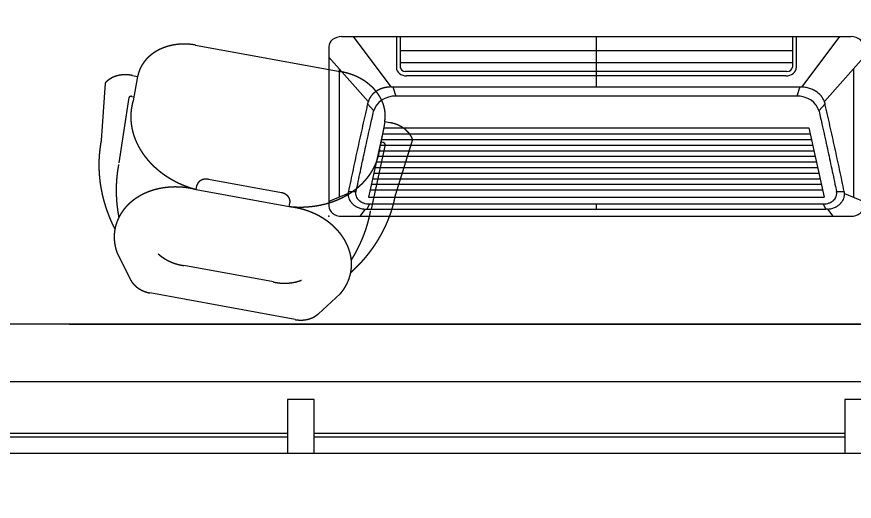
# Model space of a CAD drawing. Extents: x 11551484 to 2613213153046, y -2602833546311 to 14142.
# Drawn here: x 1300925540143 to 1301138342397, y -1301951899631 to -1301828747182 of the extents above; entities that cross this region are included whole.
import ezdxf

# ---------------------------------------------------------------- set-up
doc = ezdxf.new("R2010")
doc.units = 0
doc.header["$LTSCALE"] = 1000
doc.header["$MEASUREMENT"] = 0
doc.header["$PDMODE"] = 35
doc.linetypes.add('DH-HID2', pattern=[1.2000000000000002, 0.8, -0.4])
doc.layers.get('0').update_dxf_attribs({"linetype": 'CONTINUOUS'})
for name, color, linetype in [('C-WIN', 4, 'CONTINUOUS'), ('DVM_INDOOR', 7, 'CONTINUOUS'), ('DVM_ROOM', 2, 'CONTINUOUS'), ('DVM_UNIT_BP', 7, 'CONTINUOUS'), ('DVM_UNIT_DP', 4, 'CONTINUOUS'), ('DVM_UNIT_LP', 3, 'CONTINUOUS'), ('FU-FURM', 251, 'DH-HID2'), ('wall', 3, 'CONTINUOUS')]:
    doc.layers.add(name, color=color, linetype=linetype)

# ---------------------------------------------------------------- blocks, each defined once
blk = doc.blocks.new('flooor')
at = {"layer": 'C-WIN', "ltscale": 30}
for p, q in [((11492056.7974163, -14188296.8045588), (11509215.37606006, -14188296.8045588)), ((11495646.7974163, -14188441.8045588), (11494456.7974163, -14188441.8045588)), ((11496896.7974163, -14188441.8045588), (11495706.7974163, -14188441.8045588)), ((11495646.7974163, -14188451.8045588), (11494456.7974163, -14188451.8045588)), ((11496896.7974163, -14188451.8045588), (11495706.7974163, -14188451.8045588)), ((11492056.7974163, -14188496.8045588), (11509298.21877253, -14188496.8045588))]:
    blk.add_line(p, q, dxfattribs=at)
for points in [[(11495706.79741629, -14188346.80455881), (11495646.79741629, -14188346.80455881), (11495646.7974163, -14188496.80455881), (11495706.7974163, -14188496.80455881)], [(11496956.79741629, -14188346.8045588), (11496896.79741629, -14188346.8045588), (11496896.7974163, -14188496.8045588), (11496956.7974163, -14188496.8045588)]]:
    blk.add_lwpolyline(points, close=True, dxfattribs=at)
blk = doc.blocks.new('F-127')
at = {"layer": 'FU-FURM'}
for p, q in [((-160.7321544173756, 702.6015201604823), (170.2072524317482, 700.3664846457978)), ((-250.445935096519, 609.8917697166908), (-210.0434228023078, 675.3153368344647)), ((258.6606557859777, 606.4534626192544), (219.1454790826392, 672.4167625988921)), ((-98.23143481978332, 610.1773166152489), (106.4638970290252, 608.7948842820042)), ((-103.5473912009038, 396.3083404424615), (-103.6250559387408, 384.8086026981255)), ((-103.5473912009038, 396.3083404424615), (108.8907251631317, 394.873616366327)), ((108.8907251631317, 394.873616366327), (108.8130604252947, 383.373878621991)), ((-291.0811871576734, 178.962837936102), (-285.2292810499639, 363.1482825211642)), ((-80.78090992574289, 361.6537977338667), (85.65825546103588, 360.5297326090367)), ((293.4718152067653, 175.0149952390129), (290.108162560573, 359.2626781090221)), ((-349.7323596099013, 151.8653651796849), (-333.7109271603258, 310.460781892034)), ((351.7516427932569, 147.1278161724622), (337.8737571076053, 305.9251612031803)), ((-285.5007461529894, 174.4320944694919), (-280.5786036683567, 174.3988522413638)), ((-280.9669273574982, 116.9001635198147), (-280.5009389305342, 185.8985899856634)), ((282.5202221139189, 113.0945913664764), (282.9862105408538, 182.0930178323615)), ((287.8306882876786, 170.5600378598901), (282.9085458030022, 170.5932800880255)), ((-292.466665101776, 116.9778282575935), (-280.9669273574982, 116.9001635198147)), ((294.0199598582258, 113.0169266286466), (282.5202221139189, 113.0945913664764)), ((166.7461972925521, -1.126138698433351), (-166.7461972925521, 1.126138698440627))]:
    blk.add_line(p, q, dxfattribs=at)
for centre, radius, start, end in [((-161.120478106488, 645.1028314388968), 57.49999999989085, 89.6130525629817, 148.3024764638691), ((169.8189287426358, 642.8677959242123), 57.49999999989085, 30.92362866266467, 89.6130525629817), ((-116.2779664417758, 544.86119808488), 149.0973475944542, 154.1407541550238, 274.8981249750782), ((-102.9095511062042, 516.0723762219932), 94.22114719322936, 87.15407236006284, 126.9896893789537), ((109.8705485243845, 514.635342524416), 94.22114719322936, 52.23641574803334, 92.07203276655291), ((123.6265836005186, 543.2409764419572), 149.0973475944542, 264.3279801519721, 25.08535097139314), ((113.4151577469747, 309.0599027385106), 447.1282794310072, 147.901822922826, 179.8204886649624), ((-109.2304628272104, 310.5635643118003), 447.1282794310072, 359.4056164626941, 31.32428220430352), ((191.0291597408941, 365.2335220000241), 476.0589131693857, 162.0130095281785, 179.7111775234596), ((-186.0786702331679, 367.7803610147312), 476.0589131693857, 359.5149276016638, 17.21309559939859), ((-84.75237996911164, 200.2328504821926), 196.2726913237246, 95.49644273786069, 184.1881755073056), ((-80.62558045009791, 384.6532732225023), 22.99999999995634, 179.6130525638926, 269.6130525629817), ((85.81358493665175, 383.5292080976506), 22.99999999995634, 269.6130525629817, 359.6130525638926), ((87.44911459881405, 199.0698688363627), 196.2726913237246, 355.0379296188993, 83.72966238887804), ((-285.4619137840782, 180.1819633416599), 5.749999999989085, 177.888951007154, 269.6130525629817), ((287.8695206565753, 176.3099067320582), 5.749999999989085, 269.6130525629817, 1.337154119739256), ((-294.7887751518865, 177.6090146888673), 60.67563731141178, 205.1052965178918, 272.1932955449552), ((297.1607794479787, 173.611218566497), 60.67563731141178, 267.0328095814857, 334.1208086084733), ((-165.9695499143272, 116.1235161415752), 114.9999999997817, 179.6130525638926, 269.6130525629817), ((167.5228446707624, 113.8712387446722), 114.9999999997817, 269.6130525629817, 359.6130525638926)]:
    blk.add_arc(centre, radius, start, end, dxfattribs=at)
blk = doc.blocks.new('DVM_BACKGROUND')
at = {"layer": 'wall', "ltscale": 10}
h = blk.add_hatch(dxfattribs=at)
h.set_pattern_fill('_USER', color=256, scale=50, angle=45, pattern_type=0)
h.set_pattern_definition([(45, (-34694.73136349209, 110.6576521303505), (-35.35533905932738, 35.35533905932738), [])])
h.paths.add_polyline_path([(11488666.33441698, -14256373.45241223), (11488566.33441698, -14256373.45241222), (11488566.33441698, -14258567.45241224), (11488666.33441698, -14258567.45241224)])
h.paths.add_polyline_path([(11482901.33441697, -14255272.95241223), (11482901.33441697, -14257527.45241225), (11483061.33441698, -14257527.45241225), (11483061.33441698, -14258312.45241225), (11482901.33441697, -14258312.45241225), (11482901.33441697, -14258617.45241219), (11483201.30059421, -14258617.45241219), (11483201.23574627, -14255372.95241223), (11485598.08535055, -14255372.95241223), (11485617.34994202, -14255372.95241223), (11485617.34994202, -14255372.95241223), (11485627.34994202, -14255372.95241223), (11485698.08535055, -14255372.95241223), (11488565.83441698, -14255372.95241223), (11488566.33441698, -14255372.95241223), (11488566.33441698, -14255272.95241223), (11485933.83441697, -14255272.95241223), (11485833.83441697, -14255272.95241223), (11483101.33441707, -14255272.95241223)])
h.paths.add_polyline_path([(11481880.90492341, -14254179.65933639), (11481880.90492341, -14253458.56581121), (11482280.00708168, -14253458.56581121), (11482280.00708168, -14254179.65933639)], flags=9)
h.paths.add_polyline_path([(11481880.90492341, -14257334.42111727), (11481880.90492341, -14256605.9837072), (11482280.00708168, -14256605.9837072), (11482280.00708168, -14257334.42111727)], flags=9)
h.paths.add_polyline_path([(11485520.37542417, -14259048.74650818), (11486247.29340978, -14259048.74650818), (11486247.29340978, -14259447.84866645), (11485520.37542417, -14259447.84866645)], flags=9)
h.paths.add_polyline_path([(11485630.37757317, -14255857.97229187), (11485657.15278801, -14255857.97229187), (11485657.15278801, -14255624.34045108), (11485630.37757317, -14255624.34045108)], flags=9)
at = {"ltscale": 10}
for points in [[(11486001.33441697, -14258567.45241225), (11483201.33441697, -14258567.45241225)], [(11486001.33441697, -14258567.45241224), (11487401.33441697, -14258567.45241225)], [(11486001.33441697, -14258567.45241228), (11487401.33441697, -14258567.45241225)], [(11487401.33441697, -14258567.45241225), (11487601.33441697, -14258567.45241225)], [(11487601.33441697, -14258567.45241224), (11488801.33441698, -14258567.45241224)]]:
    blk.add_lwpolyline(points, dxfattribs=at)
blk.add_blockref('flooor', (-9155.462999323383, -70430.64785344526))
at = {"color": 251, "true_color": 0x636466, "rotation": 167.5467662269849}
blk.add_blockref('F-127', (11486449.14273896, -14257828.4000142), dxfattribs=at)
blk = doc.blocks.new('DVM_DP_VEC')
at = {"layer": 'DVM_UNIT_DP', "color": 0}
blk.add_line((0, 0), (100, 0), dxfattribs=at)
blk.add_lwpolyline([(78.78679656440357, 21.21320343559637), (100, 0), (78.78679656440357, -21.21320343559637)], dxfattribs=at)
blk.add_point((0, 0), dxfattribs=at)
blk = doc.blocks.new('DVM_LP_VEC')
at = {"layer": 'DVM_UNIT_LP', "color": 0}
blk.add_line((0, 0), (100, 0), dxfattribs=at)
blk.add_lwpolyline([(78.78679656440357, 21.21320343559637), (100, 0), (78.78679656440357, -21.21320343559637)], dxfattribs=at)
blk.add_point((0, 0), dxfattribs=at)
blk = doc.blocks.new('DVM_ID_CST_WF1W_AP_970X135X410_T_BLO')
at = {"layer": 'DVM_INDOOR'}
h = blk.add_hatch(dxfattribs=at)
h.set_pattern_fill('DOTS', color=0, scale=15)
h.set_pattern_definition([(0, (0.0003496646069152121, -0.09714505920308886), (11.90625, 23.8125), [0, -23.8125])])
h.paths.add_polyline_path([(427.7677599780375, 403.0051856108724, 0.414213562372542), (439.7677599780149, 415.0051856108725), (439.767759978015, 426.8167993794647), (-439.7670373938232, 426.8167993794648), (-439.7670373938232, 415.0051856108725, 0.4142135623736464), (-427.7670373938006, 403.0051856108724)])
h.paths.add_polyline_path([(-439.7670373938232, 461.5746551591514), (-439.7670373938232, 426.8167993794648), (439.7677599780149, 426.8167993794647), (439.7677599780149, 461.5746551591515)])
h.paths.add_polyline_path([(-439.7670373938232, 500.0072533002758), (-439.7670373938232, 461.5746551591514), (439.7677599780149, 461.5746551591515), (439.7677599780149, 499.9927466878061)])
at = {"layer": 'DVM_INDOOR', "color": 0}
for p, q in [((-571.4990598701573, 500.0094260231808), (571.5009401298428, 499.990573945807)), ((-545.4900229083936, 500.0089970429732), (-461.030374221046, 359.8761124277978)), ((-448.4634829360526, 499.9926032529292), (-448.4634829360526, 413.5951200376015)), ((0.0003612920958175891, 499.4283078184637), (0.0003612920958175891, 359.8821821272629)), ((448.4642055202443, 499.9926032529292), (448.4642055202443, 413.5951200376015)), ((545.491903168079, 500.0089970429732), (461.0322544807315, 359.8761124277978)), ((-599.9995299350786, 471.5094260270573), (-599.9995299350786, 28.5094260348105)), ((600.0004700649214, 471.4905739496835), (600.0004700649214, 28.49057395743668)), ((-439.6487621943843, 461.5746551591514), (439.7677599780149, 461.5746551591515)), ((-511.5392769307662, 319.3819922798672), (-599.9995299350786, 442.4832492327834)), ((511.5411571904516, 319.3819922798672), (600.001410194764, 442.4832492327834)), ((439.7677599780149, 426.8167993794647), (-439.7670373938232, 426.8167993794648)), ((-576.7856731563688, 410.0078044116944), (-576.7856731563688, 52.8196653084136)), ((576.7863884121195, 410.0078044250793), (576.7863884121194, 52.85681538480305)), ((425.4642055202442, 390.5951200376015), (-425.6456984023123, 390.5951200376034)), ((-461.030374221046, 359.8761124277978), (460.864802429351, 359.8882496373798)), ((-456.7012947595977, 359.876169422287), (-449.8262625753444, 334.7326790564393)), ((456.7053250291463, 359.8881948757862), (449.8132476263348, 334.7342913305408)), ((448.4619465166802, 334.7329617396376), (-448.4613554322693, 334.7326016648243)), ((-513.0335569589384, 313.227332262455), (-499.2988562865949, 293.7900992585036)), ((513.0342722146892, 313.2273322624525), (499.2995715422561, 293.7900992585048)), ((-476.8691402362415, 245.7597731332264), (-511.1463967359131, 53.39360460217856)), ((-476.8691402362433, 245.7597731332266), (476.869855491873, 245.7597731332266)), ((476.8698554918732, 245.7597731332266), (511.1667994104088, 53.39360460217856)), ((-479.7912322273677, 229.3608049009347), (479.7936258101134, 229.3608049009347)), ((-482.6080843217968, 213.5524497389874), (482.6120957862732, 213.5524497389874)), ((-485.3887959221527, 197.9469173546961), (485.3944045107752, 197.9469173546961)), ((-488.1692921244019, 182.3425937984354), (488.1764977134545, 182.3425937984354)), ((-493.6936343020755, 151.3396301165635), (493.7040128416355, 151.3396301165635)), ((-490.9136592278325, 166.9410290689291), (490.9224410662761, 166.9410290689291)), ((-496.4732692096385, 135.7401402014881), (496.4852442549376, 135.7401402014881)), ((-499.2525220345811, 120.1427945586584), (499.2660933661667, 120.1427945586584)), ((-502.0670361433858, 104.3475603224379), (502.082224013861, 104.3475603224379)), ((-504.8097190014089, 88.95544768650595), (504.8264821539148, 88.95544768650595)), ((-556.6926943567372, 63.38787146065474), (-599.9995299350786, 40.60998617261016)), ((-556.1505670930944, 68.44762483789405), (-538.9118146675594, 68.44762483789405)), ((-507.5875860502828, 73.3658791081211), (507.6059446931439, 73.3658791081211)), ((538.9125299232195, 68.46078648941202), (556.1512823488431, 68.44762483789142)), ((556.6937252461644, 63.38770585423581), (600.0004700649214, 40.6899388878962)), ((-511.1463967359131, 53.39360460217856), (511.1667994104085, 53.39360460217856)), ((-518.588622010773, 19.66940395804837), (-530.8782315779408, 0.008756043305133118)), ((-509.1673464636715, 33.32039268178002), (-514.6005191329434, 19.49134255372971)), ((-514.6004580273811, 19.49149241624435), (514.6012343886863, 19.49134255372709)), ((509.1680617193318, 33.32039268178002), (-509.1673464636715, 33.32039268178002)), ((0.0003576278308027585, 33.32039268178002), (0.0003881806525782849, 19.49141748498572)), ((509.1680617193318, 33.32039268178002), (514.6012343886863, 19.49134255372709)), ((518.5893372665213, 19.66940395804587), (530.8807938719937, -0.008756085566345509)), ((-571.5, 0), (571.5, 0))]:
    blk.add_line(p, q, dxfattribs=at)
for points in [[(-439.7670373938232, 499.9927466878061), (-439.7670373938232, 415.0051856108724, 0.414213562372544), (-427.7670373938458, 403.0051856108724)], [(439.7677599780149, 499.9927466878061), (439.7677599780149, 415.0051856108724, -0.414213562372544), (427.7677599780374, 403.0051856108724), (-427.8324047024502, 403.0051856092625)]]:
    blk.add_lwpolyline(points, format="xyb", dxfattribs=at)
for centre, radius, start, end in [((-571.4995299350786, 471.5094260270573), 28.5, 89.99905499171612, 180), ((571.5004700649215, 471.4905739496835), 28.5, 0, 89.99905499171611), ((-425.4634829360526, 413.5951200376015), 23, 180, 270.0000000000001), ((425.4642055202443, 413.5951200376015), 23, 269.9999999999999, 0), ((-448.4613345565796, 282.7326016648281), 52, 90.00002300171, 169.5496180705391), ((448.4619673923672, 282.7329617396417), 52, 10.44983575181685, 90.0000230017069), ((-571.4914828504978, 28.50804584568638), 28.50804711799102, 179.9972260810626, 269.9828821411303), ((571.5085142349991, 28.49195459122097), 28.491955863373, 269.9828783344734, 359.997223620263)]:
    blk.add_arc(centre, radius, start, end, dxfattribs=at)
for points, knots in [([(-461.0303742826957, 359.8761123591447), (-461.0713464346616, 359.8750692814621), (-461.1532895920034, 359.8729831552875), (-461.2761936597879, 359.8695168083795), (-461.3990870283174, 359.8658036399003), (-461.5219685477475, 359.8618194032831), (-461.6448378302766, 359.8575705301053), (-461.7676942754322, 359.853055274809), (-461.8905373081193, 359.8482738952109), (-462.0133663042764, 359.8432257864219), (-462.1361806331149, 359.8379105547832), (-462.2589796612872, 359.8323277492408), (-462.3817627556425, 359.8264769331826), (-462.5045292826762, 359.8203576651851), (-462.6272786086784, 359.8139695041755), (-462.7500100996931, 359.8073120080516), (-462.872723121531, 359.8003847340538), (-462.9954170397657, 359.7931872386685), (-463.1180912197365, 359.785719077657), (-463.2407450265466, 359.7779798060507), (-463.3633778250651, 359.7699689781551), (-463.485988979927, 359.7616861475508), (-463.6085778555334, 359.7531308670995), (-463.7311438160527, 359.7443026889349), (-463.8536862254184, 359.735201164504), (-463.9762044473368, 359.725825844426), (-464.0986978452652, 359.7161762790302), (-464.2211657873941, 359.7062520159616), (-464.3436076645592, 359.6960526060674), (-464.466022991151, 359.6855787508627), (-464.5884113074208, 359.6748311450542), (-464.7107721583591, 359.6638104854534), (-464.8331050889187, 359.6525174694346), (-464.9554096439788, 359.6409527954197), (-465.0776853684074, 359.6291171628666), (-465.1999318068431, 359.6170112718142), (-465.322148504508, 359.6046358246982), (-465.4443350041713, 359.591991519524), (-465.566490857479, 359.5790790753416), (-465.6886155826749, 359.5658991371608), (-465.810708822378, 359.5524526307844), (-466.2961797340772, 359.4979113800378), (-467.0829308002071, 359.4001230329179), (-468.1078434240903, 359.2518765203109), (-468.948107831071, 359.1152589949633), (-469.4795561141054, 359.0203874047833), (-469.757763830245, 358.96814065136), (-469.8396561624802, 358.9526421014348), (-469.9144083598774, 358.9383934583842), (-470.0036569248791, 358.9215354209061), (-470.1265483415398, 358.898084404137), (-470.2942496731052, 358.8657000275525), (-470.7447386649073, 358.7771977634714), (-471.420632381702, 358.63686080852), (-472.2842237151613, 358.4419993154387), (-473.0835486450144, 358.248291742498), (-473.7172857876312, 358.0845318171427), (-474.214906001604, 357.9499895251687), (-474.5851992127812, 357.8469521069631), (-474.9775503908543, 357.734565165359), (-475.3868311734689, 357.6138212067856), (-475.7627834398857, 357.4995286986646), (-476.044915385168, 357.411820157955), (-476.2210385665746, 357.3563328423353), (-476.3158459037693, 357.3265364702408), (-476.3871019437543, 357.3039704138394), (-476.4698564159573, 357.2777478121517), (-476.6240541531895, 357.2277952400953), (-476.8869778133037, 357.1413141223099), (-477.2379323819721, 357.0233284588327), (-477.5915997349873, 356.901488044038), (-477.8634829967755, 356.8057915184335), (-478.04411048101, 356.7412283473702), (-478.1635102402511, 356.6975736385251), (-478.2843023395433, 356.65358412777), (-478.4311243780057, 356.599748699213), (-478.6361386089893, 356.5238821288729), (-479.0057709585676, 356.385330390863), (-479.5163830570007, 356.1888139516696), (-480.1438537238153, 355.9380841488175), (-480.7578777157491, 355.6837925004508), (-481.319616060716, 355.4429168367611), (-481.776812531745, 355.2411492988574), (-482.0982082472904, 355.0961255527544), (-482.367375462675, 354.9726694848951), (-482.586565704346, 354.8709701069396), (-482.7986856454982, 354.7712708946158), (-482.9688148044984, 354.6905224988707), (-483.1563078980475, 354.6006432040908), (-483.3610652749537, 354.5014371676459), (-483.5829787346079, 354.3926959943872), (-483.8219390757313, 354.2742130475985), (-484.0777796983771, 354.1456751578823), (-484.2857610132705, 354.0400221723064), (-484.5034651316319, 353.9277827036945), (-484.7616044446054, 353.7935847174594), (-485.0781018663868, 353.626312733643), (-485.3455089374609, 353.4827433015532), (-485.6556468746339, 353.3146358078919), (-486.0318579974933, 353.1071782588052), (-486.389713230983, 352.9039790274807), (-486.6644523598031, 352.7456936920123), (-487.0049232365975, 352.5479460620298), (-487.50499479632, 352.2510198761146), (-488.0827684004475, 351.8976219102701), (-488.5878569598431, 351.5803847404074), (-489.0359274949788, 351.2916015595021), (-489.4862069984638, 350.9955084603778), (-489.8949910842675, 350.7207921401109), (-490.2566692606083, 350.4726871517047), (-490.5154444893851, 350.2926801723666), (-490.7290939453453, 350.14213290247), (-490.9710650211341, 349.9700844600443), (-491.2452826320132, 349.7726977890177), (-491.6134580776536, 349.5034155614705), (-491.9797672686591, 349.2304865714531), (-492.2942379724946, 348.9913756187578), (-492.5151186913595, 348.8212142618406), (-492.6871045786982, 348.6877670309502), (-492.8382169534605, 348.5694512154574), (-492.9325145094206, 348.4952061210625), (-492.9765505125122, 348.4603752504585), (-493.0100074576278, 348.4338854189892), (-493.0545197365923, 348.39857251684), (-493.1005602406999, 348.3619666597278), (-493.1434181496165, 348.3278451220529), (-493.1720779638731, 348.3049406364512), (-493.1900333940041, 348.290637734463), (-493.1982896020775, 348.2840720380464), (-493.206545853528, 348.2774463073363), (-493.2113630460044, 348.2736593509891), (-493.212703040494, 348.2725614354194), (-493.2128593037244, 348.2723263976803), (-493.2130431638393, 348.2721286997096), (-493.213231095247, 348.2719586536656), (-493.2133937287911, 348.2717845625245), (-493.2135876217787, 348.2717094585419), (-493.2137173005904, 348.2715508008743), (-493.213840825061, 348.2713908896648), (-493.2140195384602, 348.2712936119462), (-493.2141665111958, 348.2711569163496), (-493.214325382892, 348.271027190025), (-493.2145291946103, 348.2709716434575), (-493.2146602122896, 348.2708083031268), (-493.2147730830411, 348.2706415500315), (-493.214947105794, 348.2705346061769), (-493.2150858858383, 348.2703904097029), (-493.215237465959, 348.2702528218735), (-493.2154343123887, 348.2701867911633), (-493.2155726527149, 348.2700357718368), (-493.2157042304216, 348.2698828262788), (-493.215887723627, 348.2697956004833), (-493.216042475635, 348.2696666307442), (-493.216208728526, 348.2695450612396), (-493.2164177863267, 348.2694997228919), (-493.2165497028143, 348.269333575549), (-493.2166573063164, 348.2691635983063), (-493.2168288768526, 348.2690517558729), (-493.2169638343717, 348.2689037053293), (-493.2171115654148, 348.2687620554086), (-493.2173063924531, 348.2686909863878), (-493.2174405289159, 348.2685362574813), (-493.2175680076507, 348.2683797660395), (-493.2177491481359, 348.2682875407698), (-493.2178998358904, 348.2681547695049), (-493.2180625032929, 348.2680291626284), (-493.2182681167451, 348.267978653659), (-493.218403556089, 348.2678190107512), (-493.2185204527279, 348.2676554848833), (-493.2186969347265, 348.2675537230481), (-493.2188394122818, 348.2674133578194), (-493.2189948481148, 348.2672798484408), (-493.2191936783245, 348.2672187730814), (-493.21933618095, 348.2670714396687), (-493.2194721030637, 348.2669221524105), (-493.219658298161, 348.2668388081678), (-493.2204006690727, 348.2662687971999), (-493.2227923919588, 348.2643032180353), (-493.228077013481, 348.2601182474047), (-493.2367489501414, 348.2531475758321), (-493.2489018339609, 348.2434225021821), (-493.2645058486028, 348.2309088944672), (-493.3025320760075, 348.2004040281228), (-493.3594742974965, 348.1546116057569), (-493.4318162918421, 348.0962222550008), (-493.498334925865, 348.0423495761416), (-493.5613352071944, 347.9911572347565), (-493.6231112663663, 347.9407955304175), (-493.7053647152738, 347.8735147922632), (-493.8079967233434, 347.7891947622), (-493.930898828504, 347.6877048498334), (-494.0534237045638, 347.5857684054845), (-494.1756318323303, 347.4834615008438), (-494.2975810694425, 347.3808548753549), (-494.4191823527096, 347.2778448476733), (-494.5404759607302, 347.1744818845173), (-494.6615099973865, 347.0708239388119), (-494.7821409464248, 346.9667058571824), (-494.9024419499722, 346.8622159697304), (-495.0224807609379, 346.7574338754337), (-495.1421638058421, 346.6522545060377), (-495.2615335504761, 346.546729033136), (-495.3806366429199, 346.4409117180537), (-495.4993461948761, 346.3346620525342), (-495.6177261017847, 346.2280546711045), (-495.7358366035605, 346.1211580451817), (-495.853584955046, 346.0138718391924), (-495.9710128232798, 345.9062446082762), (-496.0881714041327, 345.7983335936158), (-496.2049019149595, 345.6899686762502), (-496.3212857308395, 345.5812411101223), (-496.4373974295831, 345.4722322989861), (-496.5531390850422, 345.3628400876493), (-496.6685548673865, 345.2531139545576), (-496.7836926904247, 345.1431056985694), (-496.8984223082757, 345.0326811469013), (-497.0128092928041, 344.9219115572997), (-497.1269153214189, 344.8108621839809), (-497.2406455084549, 344.6994376640206), (-497.3540426979353, 344.5876844439202), (-497.4671577174172, 344.4756553968164), (-497.5798397029312, 344.3632001986323), (-497.692165554686, 344.2503992346885), (-497.8042061648232, 344.137324702856), (-497.915863943055, 344.0238821527326), (-498.0271830752677, 343.9101176935332), (-498.1382117116275, 343.796079769482), (-498.2488196505828, 343.6816435643826), (-498.3590724408841, 343.5668754317493), (-498.4690314755767, 343.4518359409664), (-498.5786025274797, 343.3364372576514), (-498.687827644269, 343.2207218740983), (-498.7967588703746, 343.1047402414166), (-498.9052318165004, 342.9883400451631), (-499.0133308817615, 342.871603269467), (-499.1211326734335, 342.7546023906033), (-499.2285397299597, 342.6372495775879), (-499.3355957278366, 342.5195873491357), (-499.442347402877, 342.4016595388419), (-499.5486681017539, 342.2833533082814), (-499.6546214763871, 342.1647287068038), (-499.760267014206, 342.0458404818264), (-499.8655133442455, 341.926609609723), (-499.9704015605794, 341.8070748342184), (-500.0749799929599, 341.6872797941025), (-500.1791058009919, 341.5671014589828), (-500.2828517658957, 341.4466058761089), (-500.3862844748912, 341.3258520580688), (-500.489312403259, 341.2047639452811), (-500.5919763494271, 341.0833786154001), (-500.694322724371, 340.9617365943022), (-500.8132060635503, 340.8194009647702), (-500.9484760367548, 340.6562491828408), (-501.0830180263604, 340.4925192248446), (-501.2001773887373, 340.3488072066738), (-501.3002791118934, 340.2253795327308), (-501.3999120000442, 340.1015841179067), (-501.499150713006, 339.9774840006762), (-501.5980636885608, 339.8531355401032), (-501.712968963893, 339.7076895666971), (-501.8437053959015, 339.5410210517448), (-501.9898871153766, 339.3528502634768), (-502.1351892907198, 339.1640177318563), (-502.2796392724172, 338.9745691303805), (-502.4232469116089, 338.7845001112448), (-502.5659381399703, 338.5937787449313), (-502.7077167299542, 338.4023965982366), (-502.848633688161, 338.2104192150742), (-502.9886897761012, 338.0178388785601), (-503.1278132220343, 337.8246318198407), (-503.265999425121, 337.6307767176784), (-503.36546946559, 337.4900857100947), (-503.4271953648988, 337.4023275905383), (-503.4519155655898, 337.3671285421976), (-503.477872679036, 337.3301091493042), (-503.5050617897227, 337.2912659653039), (-503.5334816083894, 337.2505981599562), (-503.561220689159, 337.2108108334191), (-503.5845746187058, 337.1773135325931), (-503.5997253941282, 337.1554374565924), (-503.6067441515117, 337.1454259185917), (-503.6088658722015, 337.1423133152038), (-503.6095030185195, 337.1413798780118), (-503.6101972162969, 337.1403623786812), (-503.610891446968, 337.139344901925), (-503.6115856420474, 337.1383274004576), (-503.6122798198853, 337.1373098869497), (-503.6129739755647, 337.136292358007), (-503.6136681104022, 337.1352748145392), (-503.6143622240447, 337.1342572563033), (-503.6150563165868, 337.1332396833649), (-503.6157503880024, 337.1322220957072), (-503.616444438298, 337.1312044933349), (-503.6171384674717, 337.1301868762475), (-503.6178324755233, 337.1291692444457), (-503.6185264624526, 337.12815159793), (-503.6192204282593, 337.1271339367003), (-503.619914372943, 337.1261162607578), (-503.6206082965032, 337.1250985701025), (-503.6213021989399, 337.1240808647348), (-503.6219960802525, 337.1230631446553), (-503.622689940441, 337.1220454098645), (-503.6233837795046, 337.1210276603627), (-503.6240775974425, 337.12000989615), (-503.6247713942585, 337.1189921172293), (-503.6254651699364, 337.1179743235905), (-503.6261589245346, 337.1169565152742), (-503.626852657834, 337.1159386921307), (-503.6275463706502, 337.1149208547211), (-503.6282400599378, 337.1139030009529), (-503.6289221757722, 337.1129021030162), (-503.6295579976761, 337.1119690288821), (-503.6305078350445, 337.1105754097663), (-503.6338195109672, 337.1057076602721), (-503.6447124991719, 337.0899972861662), (-503.6677433835041, 337.0564707105405), (-503.7060438348576, 337.0007948691265), (-503.7594439775366, 336.9228522541148), (-503.827882046997, 336.8225997465619), (-503.9083919846973, 336.7040734823759), (-503.9951873529826, 336.5755441646997), (-504.0825588902508, 336.4453361134484), (-504.1676868261432, 336.3176843933307), (-504.2505911609214, 336.1926040507088), (-504.3312931914079, 336.0701107445795), (-504.4098133785681, 335.950219405157), (-504.4861718882985, 335.8329446092123), (-504.5603884262578, 335.7183004796478), (-504.6324823450082, 335.6063007567447), (-504.7024723596119, 335.4969586499624), (-504.7703775182338, 335.3902873742739), (-504.9445588661374, 335.1151656775381), (-505.2221979818632, 334.6684789888491), (-505.6076232728651, 334.0286459825086), (-506.0130509815142, 333.3322649441981), (-506.3515225242049, 332.7284885645792), (-506.5816130521216, 332.3067205741442), (-506.6788967618197, 332.1264649621922), (-506.7246247390226, 332.0414529254124), (-506.7506307714716, 331.9929330071943), (-506.7779658424708, 331.9419183902988), (-506.8226964787627, 331.857296594362), (-506.9041290066236, 331.7023247461454), (-507.024008952988, 331.4717864580061), (-507.1690555673129, 331.189275937793), (-507.3248121772847, 330.8809544814796), (-507.4797965002081, 330.5691349912524), (-507.632732404136, 330.2563344465333), (-507.7836180546599, 329.9425671628422), (-507.9324603399327, 329.6278513415197), (-508.064459220536, 329.3439411071775), (-508.1728824101015, 329.1075177133043), (-508.2511368582354, 328.9353148159215), (-508.3067964023539, 328.8120334387046), (-508.3509168606115, 328.7138392629881), (-508.4246939947104, 328.5501832427967), (-508.5483699780098, 328.2705524982528), (-508.7305659133942, 327.8480578120112), (-508.9507440578063, 327.322982442669), (-509.1702991746652, 326.7822372529799), (-509.3649409616385, 326.2881847943656), (-509.5126130605643, 325.904040930434), (-509.6158236009885, 325.6292888448856), (-509.6899206952539, 325.4290928538886), (-509.7491498851241, 325.2681755252354), (-509.8157569182231, 325.0856715441661), (-509.8895625320449, 324.8815147801091), (-509.9703202285264, 324.655615895255), (-510.0408892876646, 324.4558468904551), (-510.0993722509818, 324.2883940930029), (-510.1439511688623, 324.1594696130498), (-510.1892636259333, 324.0271742861601), (-510.2352807732955, 323.8914989285664), (-510.2819820570803, 323.7524374278891), (-510.3293439035103, 323.6099827397294), (-510.3773428603583, 323.4641280083636), (-510.425954721924, 323.3148662639622), (-510.4751547683118, 323.1621905150653), (-510.5249176982843, 323.0060937311806), (-510.5752176386331, 322.8465688508863), (-510.6260282470264, 322.683608802522), (-510.6773226300731, 322.5172064985912), (-510.7290733288912, 322.347354845302), (-510.7812523201151, 322.174046751997), (-510.8338310133065, 321.9972751387729), (-510.886780249403, 321.8170329444027), (-510.9400702990531, 321.6333131344075), (-510.9936708602395, 321.446108709082), (-511.0475510588506, 321.2554127124403), (-511.1016794378227, 321.0612182383141), (-511.1560239900116, 320.8635184480531), (-511.2105520235991, 320.6623065444844), (-511.2652306688501, 320.4575759116969), (-511.320024943843, 320.2493196128819), (-511.3749065917925, 320.0375324853647), (-511.4298216361424, 319.8222032934124), (-511.4848115540269, 319.6033444841502), (-511.5210304807722, 319.456147498619), (-511.5392769307662, 319.3819922798672)], [0, 0, 0, 0, 0.001764710001625698, 0.003529370618493375, 0.005293982243509146, 0.007058545272110827, 0.008823060102966844, 0.01058752712587394, 0.01235194632070891, 0.01411631719642513, 0.01588063927323871, 0.01764491211280482, 0.01940913531855802, 0.02117330853604676, 0.02293743145327849, 0.02470150380105694, 0.02646552535332564, 0.02822949592750999, 0.02999341538486676, 0.03175728363082379, 0.03352110061533865, 0.03528486633323553, 0.03704858082456396, 0.03881224417495116, 0.04057585651595121, 0.04233941802540298, 0.04410292892778397, 0.04586638949457542, 0.04762980025639782, 0.04939316257834039, 0.05115647797052509, 0.05291974787828473, 0.05468297368228422, 0.05644615669863947, 0.05820929817903501, 0.05997239931085269, 0.06173546121728642, 0.06349848495747668, 0.06526147152663847, 0.06702442185618518, 0.06878733681386696, 0.07055021720389902, 0.08805884916942278, 0.1029200028584525, 0.1151366593153826, 0.1247115438933827, 0.1261633876673543, 0.1273248485420242, 0.1283001718163082, 0.1294399409221027, 0.1312355757192111, 0.1336869859118814, 0.1367940478467172, 0.1510030519011308, 0.1634077871428679, 0.1749109716686401, 0.1864145215153534, 0.1915897700965117, 0.1971062505603841, 0.2029638713787736, 0.2091625329225806, 0.2154794019636507, 0.2198826496397384, 0.2218837759489633, 0.2234302270142916, 0.2241616539959857, 0.2251020469743693, 0.2271680143195501, 0.2311406289153521, 0.2370194507864979, 0.2431100872850334, 0.2472467602760261, 0.2494299521600685, 0.2513692703648902, 0.2527206143940439, 0.2549650959541241, 0.2581026073636057, 0.2621329983166878, 0.2719618008867897, 0.2816596220298475, 0.2912266597462142, 0.3005769879825395, 0.3079759853009561, 0.3127439249897269, 0.3157590194684893, 0.3207265943402765, 0.3231480828074483, 0.3258509574659587, 0.3288351935122513, 0.3321007633934455, 0.3356476368649932, 0.3394757810292164, 0.3435851603656398, 0.3479757367606942, 0.3495201787653867, 0.3541315100381924, 0.3605028824282681, 0.3649339661795291, 0.3672000295171146, 0.375692425250424, 0.3834320745857189, 0.3849189889479382, 0.3893450529036144, 0.4003853925743308, 0.4099599751796675, 0.4185070933178612, 0.4260670473263357, 0.4329127293045568, 0.4417115042249566, 0.4472736708826443, 0.451798012872408, 0.4552846395986914, 0.458527599556747, 0.4645822379462354, 0.4698328208841077, 0.4781684939605688, 0.484251469831021, 0.4868431802776811, 0.4901744217302551, 0.4936248331720654, 0.4951071149903015, 0.4953423103364495, 0.4960424314079109, 0.4969446295618702, 0.4977888711471911, 0.4985751565110938, 0.4993034859811544, 0.499368676475171, 0.4995635671754833, 0.4997579563889286, 0.4998236532468631, 0.4998284731465666, 0.499832000381889, 0.4998357284529899, 0.4998400596469758, 0.4998429542100113, 0.4998458543888518, 0.499848739591738, 0.49985161406692, 0.499854481955754, 0.4998573443785027, 0.4998602638927418, 0.4998632189729317, 0.4998661060482749, 0.4998689877733165, 0.4998718474195404, 0.4998747272216385, 0.4998776199965069, 0.4998805484375178, 0.4998834230099971, 0.499886279132751, 0.4998891612685812, 0.4998920148212644, 0.4998949574750482, 0.4998979485403494, 0.4999008394853338, 0.4999037265763551, 0.4999065850908783, 0.4999094767431124, 0.49991236939755, 0.4999152827028483, 0.4999181615608596, 0.4999210258025664, 0.4999238997641895, 0.499926756682461, 0.499929680576573, 0.4999326559324266, 0.4999355402635638, 0.4999384058761218, 0.4999412671667903, 0.4999441372189255, 0.4999470321404173, 0.4999499776985603, 0.4999528500496291, 0.4999557001747068, 0.4999585973048469, 0.4999614890834969, 0.4999959497843635, 0.5000919673554582, 0.5002516763576188, 0.5004750767056564, 0.500762168279883, 0.5011129509259417, 0.5025742049348769, 0.5039085556071908, 0.5051160046086094, 0.5062599934892414, 0.5074039816714822, 0.50854796958163, 0.5108357144109285, 0.5131234592287736, 0.5154112016302771, 0.517698707352656, 0.5199862136671888, 0.5222737187145166, 0.5245609808952734, 0.5268482425051121, 0.5291355020434666, 0.5314225154283142, 0.5337095289347809, 0.5359965417357986, 0.5382833015214131, 0.5405700602632397, 0.5428568181640053, 0.54514331785438, 0.5474298167796084, 0.5497163155977289, 0.5520025477791795, 0.5542887775786127, 0.5565750077097084, 0.5588609703695915, 0.56114693109741, 0.5634328927054968, 0.5657185762406656, 0.5680042566042458, 0.5702899390610963, 0.5725753399277115, 0.5748607374941217, 0.5771461370479384, 0.5794312441055286, 0.5817163459603263, 0.5840014526120688, 0.5862862691293661, 0.588571080195875, 0.5908558945693627, 0.5931404029707276, 0.5954249051255726, 0.5977094133955783, 0.5999936153627987, 0.6022778107570652, 0.6045620104864954, 0.6068458875048196, 0.6091297575356218, 0.611413632627993, 0.6136971842033276, 0.6159807293207723, 0.6182642797378909, 0.6205474969527581, 0.6228307059624489, 0.6251139234596103, 0.6273968093034324, 0.6296796867810989, 0.6319625697643656, 0.6342451046592303, 0.6365276301152791, 0.6388101660466293, 0.641092361422112, 0.6433745472522713, 0.6456567386574922, 0.6479385662225519, 0.6502203851069703, 0.6525022130559578, 0.6559244058773428, 0.6593465946561873, 0.6616276763550041, 0.6639087485864302, 0.6661898312630905, 0.6684705397900168, 0.6707512389957458, 0.6730319434885157, 0.6764523956736416, 0.6798728471605695, 0.6832926988239183, 0.6867125465786433, 0.6901317642053528, 0.6935509817336186, 0.6969695774726518, 0.7003881684570402, 0.7038060168941803, 0.7072237233067329, 0.7106406413340184, 0.7140576938593932, 0.714643515852078, 0.715260925122124, 0.71590992217088, 0.7165905075238375, 0.7173026817304227, 0.7180464415480201, 0.7186791609871033, 0.7190611354825672, 0.7191923625714025, 0.7192056684926941, 0.7192233492083836, 0.7192410299279587, 0.7192587106514186, 0.7192763913787638, 0.7192940721099925, 0.7193117528451056, 0.7193294335841034, 0.7193471143269841, 0.7193647950737495, 0.719382475824398, 0.7194001565789304, 0.7194178373373458, 0.719435518099644, 0.7194531988658264, 0.7194708796358904, 0.7194885604098383, 0.7195062411876685, 0.7195239219693799, 0.7195416027549747, 0.7195592835444521, 0.7195769643378103, 0.7195946451350502, 0.7196123259361715, 0.7196300067411757, 0.7196476875500609, 0.7196653683628264, 0.7196830491794738, 0.7197007300000017, 0.7197184108244105, 0.7197352076111632, 0.7197493522767051, 0.7197910365772616, 0.7199887347155274, 0.7205725908083411, 0.721542611476304, 0.7228988076819125, 0.7246411946793622, 0.7267697919458559, 0.7290690259236752, 0.7313198612185468, 0.7335222924593354, 0.7356763177865987, 0.7377819354155077, 0.7398391436339652, 0.7418479408009075, 0.7438083253448118, 0.74572029576243, 0.7475838506177588, 0.7493989885412833, 0.7511657082295036, 0.7616063603315187, 0.7720470046974925, 0.7833313812471521, 0.7963062087846088, 0.8018536577400155, 0.8040216320747051, 0.8051272826017293, 0.8060107360154659, 0.806392361125821, 0.8076197420369419, 0.8101327313880262, 0.81393147963446, 0.8188098717155567, 0.8238088290266139, 0.8288074147987453, 0.8338056473967558, 0.838803544565445, 0.8438011234525764, 0.8487984006316956, 0.8522872140568146, 0.8550025698244773, 0.8569443677965103, 0.8581125372112549, 0.8596387168802611, 0.8646755910196481, 0.871280372113749, 0.879453658486091, 0.8891961383977598, 0.8964145145570741, 0.9023227452885447, 0.9069205037791308, 0.9090547506350124, 0.9115163908087646, 0.914305458458456, 0.9174219914602847, 0.9208660312143789, 0.9246376224041607, 0.926546843473037, 0.9285052449465975, 0.9305128343248559, 0.9325696191026621, 0.9346756067723379, 0.9368308048254654, 0.9390352207539551, 0.9412888620505019, 0.943591736208548, 0.9459438507218233, 0.9483452131192599, 0.9507958311223428, 0.9532957125272844, 0.955844865141686, 0.9584432967809474, 0.9610910152643934, 0.9637880284111096, 0.9665343440355324, 0.9693299699428223, 0.9721749139240621, 0.9750691837513074, 0.9780127871725278, 0.9810057319064801, 0.9840480256382723, 0.9871396761109801, 0.9902806911671322, 0.9934710785133576, 0.9967108456786109, 1, 1, 1, 1]), ([(511.5404104709472, 319.3821118932584), (511.4336502342702, 319.7360927399697), (511.0769739508645, 320.878715260181), (509.5995853681956, 325.1366726828558), (506.3999062258457, 331.8917883886741), (501.5931709133728, 338.6660547955946), (497.0906985902401, 343.5279750988557), (493.410579995821, 346.8683578946759), (489.455687062114, 349.8786430206657), (483.851311064166, 353.4155066249588), (477.8205351944169, 356.2073370675695), (471.4957316135891, 358.1871665434965), (467.4493494513453, 359.0719056709842), (464.1762957368586, 359.5732296130726), (462.2506170903315, 359.781003699922), (461.1452468963597, 359.8681862399528), (460.864802429351, 359.8882496373797)], [0, 0, 0, 0, 0.01608518895956973, 0.05207365526348239, 0.196027520479133, 0.3399813856947836, 0.411958318302609, 0.4839352509104343, 0.5559121835182596, 0.6278891161260849, 0.7718429813417356, 0.8438199139495608, 0.9157968465573861, 0.9517853128612987, 0.9877737791652115, 1, 1, 1, 1]), ([(-513.033556958939, 313.227332262455), (-513.5056690191689, 310.6810291991712), (-514.4488033873345, 305.5884722323659), (-516.3289123715592, 295.4021363733843), (-519.6039738477882, 277.5736728821813), (-524.2389403865789, 252.0973490672152), (-529.7312774617153, 221.5148550020121), (-535.1541114705324, 190.9217437106297), (-540.5076787276296, 160.3183386316482), (-545.7926271904823, 129.7048731826622), (-551.0111374215787, 99.08192600714321), (-554.4425125822725, 78.65959459191626), (-556.1505670930944, 68.44762483789302)], [0, 0, 0, 0, 0.03125, 0.0625, 0.125, 0.25, 0.375, 0.5, 0.625, 0.75, 0.875, 1, 1, 1, 1]), ([(-511.5396951799869, 319.3821120100046), (-511.6717967554794, 318.9441078556351), (-512.2574878080429, 316.9148345598764), (-512.7317575754748, 314.8545452275291), (-513.0335569589383, 313.2273322624549)], [0, 0, 0, 0, 0.2166220423305636, 1, 1, 1, 1]), ([(513.0342722146883, 313.2273322624537), (512.7324728312245, 314.8545452275278), (512.2582030729208, 316.9148345202231), (511.6725120337736, 318.9441077775231), (511.5404104709468, 319.3821118932588)], [0, 0, 0, 0, 0.7833779727462047, 1, 1, 1, 1]), ([(540.575709729644, 159.8634561924709), (540.5494614987869, 160.014525130137), (538.7502941428642, 170.3684302817053), (535.1548267262823, 190.9217437106271), (529.7319927174652, 221.5148550020097), (524.2396556423295, 252.0973490672125), (519.6046891035384, 277.5736728821789), (516.3296276273098, 295.4021363733819), (514.4495186430848, 305.588472232364), (513.506384274919, 310.6810291991692), (513.0342722146892, 313.2273322624531)], [0, 0, 0, 0, 0.002952561866221171, 0.202362049492977, 0.4017715371197327, 0.6011810247464885, 0.8005905123732442, 0.9002952561866221, 0.9501476280933111, 1, 1, 1, 1]), ([(-538.9118146675598, 68.46078648941202), (-537.33758254134, 77.86023257107908), (-534.1824985435615, 96.6587586773471), (-529.3776394502383, 124.8464243088031), (-524.510169638809, 153.0252861755008), (-519.5861356615158, 181.1961438563826), (-514.609386443484, 209.3594337641442), (-510.3249462037013, 233.3117994246823), (-507.6930242129861, 247.8752629031555), (-506.7534158805374, 253.0561061938955)], [0, 0, 0, 0, 0.1526191009087555, 0.3052382018175109, 0.4578573027262663, 0.6104764036350218, 0.7630955045437772, 0.9157146054525326, 1, 1, 1, 1]), ([(506.7541311361978, 253.0561061938955), (507.6937394686464, 247.8752629031555), (510.3256614593614, 233.3117994246822), (514.6101016991437, 209.3594337641441), (519.5868509171759, 181.1961438563823), (524.5108848944695, 153.0252861755007), (529.3783547058987, 124.8464243088031), (534.1832137992222, 96.6587586773471), (537.3382977970008, 77.86023257107897), (538.9125299232204, 68.46078648941202)], [0, 0, 0, 0, 0.08428539454746853, 0.2369044954562237, 0.389523596364979, 0.5421426972737342, 0.6947617981824895, 0.8473808990912448, 1, 1, 1, 1]), ([(556.1512823488437, 68.44762483789086), (554.4432278380212, 78.65959459191387), (551.0118526773289, 99.08192600714105), (545.8191025958862, 129.5537090252304), (542.3222172604823, 149.8116150965857), (540.5757224062166, 159.8633832337913)], [0, 0, 0, 0, 0.3349869304479672, 0.6699738608959345, 1, 1, 1, 1]), ([(-556.6930030231761, 63.38785151250565), (-556.7211747485728, 62.79890994778631), (-556.7576535981655, 61.44704829694942), (-556.6953957805381, 58.56978760713147), (-556.3072071896624, 54.77183496186873), (-555.1613619002455, 49.46849781578109), (-553.8156257253136, 45.80159121875474), (-552.8161677044068, 43.65527452443754)], [0, 0, 0, 0, 0.08709395474588129, 0.1997092628094373, 0.4249398789365493, 0.6501704950636612, 1, 1, 1, 1]), ([(-556.1505670930944, 68.44762483789404), (-556.4007669809894, 66.944268199687), (-556.5932926066571, 65.25553562677598), (-556.6847477939868, 63.56043049115621), (-556.6930030231761, 63.38785151250565)], [0, 0, 0, 0, 0.8982207263448964, 1, 1, 1, 1]), ([(-535.5648660299289, 48.89679283793177), (-535.6598566943749, 49.06868876046175), (-536.7898322240203, 51.16161269518759), (-538.0737342138314, 54.4064977163799), (-539.0008202684926, 58.67694793388861), (-539.288542363887, 61.39291102761044), (-539.3406412674728, 63.57478604604475), (-539.274399374606, 65.75631942381173), (-539.0920102424839, 67.38487235804573), (-538.9118146675594, 68.4607864894119)], [0, 0, 0, 0, 0.02912868415534109, 0.3527524561035607, 0.5145643420776705, 0.6763762280517803, 0.7572821710388353, 0.8381881140258902, 1, 1, 1, 1]), ([(535.5655812855892, 48.89679283793177), (535.6605719500352, 49.06868876046175), (536.7905474796806, 51.16161269518736), (538.0744494694922, 54.4064977163799), (539.0015355241529, 58.67694793388861), (539.2892576195476, 61.39291102761044), (539.341356523133, 63.57478604604475), (539.2751146302666, 65.75631942381139), (539.0927254981442, 67.38487235804527), (538.91252992322, 68.46078648941156)], [0, 0, 0, 0, 0.02912868415534248, 0.3527524561035617, 0.5145643420776712, 0.6763762280517809, 0.7572821710388357, 0.8381881140258904, 1, 1, 1, 1]), ([(552.8168829601553, 43.65527452443504), (553.8163409810621, 45.80159121875212), (555.1620771559941, 49.46849781577848), (556.3079224454112, 54.77183496186623), (556.6961110362871, 58.56978760712897), (556.7583688539142, 61.44704829694692), (556.7218900043216, 62.79890994778381), (556.6937182789246, 63.38785151250337)], [0, 0, 0, 0, 0.3498295049363406, 0.5750601210634518, 0.800290737190563, 0.9129060452541187, 1, 1, 1, 1]), ([(556.6937182789246, 63.38785151250337), (556.6854630497354, 63.56043049115371), (556.5940078624061, 65.25553562677348), (556.4014822367384, 66.9442681996845), (556.1512823488432, 68.44762483789142)], [0, 0, 0, 0, 0.1017792736550928, 1, 1, 1, 1]), ([(-552.8161677044068, 43.65527452443754), (-552.5286642617116, 43.03786646344631), (-551.5492347493869, 41.06120922643456), (-550.0244378732398, 38.51042777912559), (-548.470462364236, 36.341348188909), (-547.5316773557004, 35.1405353215184), (-546.8039569911734, 34.25896116911801), (-546.0533764957779, 33.39688201662361), (-545.0212262215821, 32.27561560685987), (-543.6730184502812, 30.9290550420612), (-541.9695774520862, 29.40431520112949), (-540.1855424116952, 27.97490018178038), (-538.3262032910111, 26.64475143150204), (-535.7540944194723, 25.00902020877296), (-531.0272913946044, 22.52319752790615), (-525.9345217246771, 20.83638770876788), (-521.437422724505, 19.99962801570379), (-519.7331229608947, 19.77808559287675), (-518.7815433262797, 19.68664457767315), (-518.588622010773, 19.66940395804837)], [0, 0, 0, 0, 0.04666822646161352, 0.151119513144841, 0.2033451564864547, 0.2294579781572616, 0.2555707998280685, 0.2816836214988753, 0.3077964431696822, 0.360022086511296, 0.4122477298529097, 0.4644733731945234, 0.5166990165361371, 0.5689246598777509, 0.6733759465609784, 0.8822785199274334, 0.9345041632690472, 0.9867298066106609, 1, 1, 1, 1]), ([(-509.1673464636715, 33.32039268178002), (-509.7131534002785, 33.320392681779), (-510.8047627594158, 33.35013716643127), (-512.437352301069, 33.48346902552723), (-514.0603063908497, 33.70499769490536), (-517.277321757035, 34.32341201055223), (-520.9181717421241, 35.55332968402033), (-524.2956463976604, 37.35000655819485), (-526.1338627694888, 38.52851983764069), (-527.4625107126842, 39.48580258211334), (-528.7370145573377, 40.51396050640241), (-529.9538924818789, 41.60965172632322), (-530.9170343009264, 42.57622058579497), (-531.6552529745368, 43.37990043700208), (-532.1923343612336, 43.9974549716994), (-532.7123979017238, 44.62938641716582), (-533.3826764788209, 45.49046492062527), (-534.379452961321, 46.88435098278714), (-535.1321768828884, 48.1137948398335), (-535.5648660299289, 48.89679283793177)], [0, 0, 0, 0, 0.05091657848496777, 0.1018331569699355, 0.1527497354549033, 0.2036663139398712, 0.4073326278797422, 0.5091657848496778, 0.5600823633346456, 0.6109989418196133, 0.6619155203045811, 0.7128320987895489, 0.7637486772745167, 0.7892069665170005, 0.8146652557594843, 0.8401235450019682, 0.8655818342444521, 0.9164984127294198, 1, 1, 1, 1]), ([(535.5655812855892, 48.89679283793166), (535.1328921385488, 48.11379483983339), (534.3801682169814, 46.88435098278703), (533.3833917344813, 45.49046492062527), (532.7131131573836, 44.62938641716582), (532.1930496168937, 43.9974549716994), (531.6559682301971, 43.37990043700208), (530.9177495565867, 42.57622058579497), (529.9546077375393, 41.60965172632322), (528.737729812998, 40.51396050640241), (527.4632259683443, 39.48580258211334), (526.1345780251489, 38.52851983764069), (524.2963616533206, 37.35000655819485), (520.9188869977842, 35.55332968402033), (517.2780370126951, 34.32341201055223), (514.0610216465101, 33.70499769490536), (512.4380675567294, 33.48346902552723), (510.8054780150763, 33.35013716643127), (509.7138686559391, 33.320392681779), (509.1680617193318, 33.32039268178002)], [0, 0, 0, 0, 0.08350158727057388, 0.134418165755542, 0.1598764549980261, 0.1853347442405101, 0.2107930334829942, 0.2362513227254782, 0.2871679012104463, 0.3380844796954144, 0.3890010581803826, 0.4399176366653507, 0.4908342151503188, 0.5926673721202551, 0.7963336860601276, 0.8472502645450957, 0.8981668430300638, 0.9490834215150319, 1, 1, 1, 1]), ([(518.5893372665208, 19.66940395804587), (518.782258582028, 19.68664457767064), (519.733838216643, 19.77808559287424), (521.4381379802538, 19.99962801570129), (525.9352369804254, 20.83638770876516), (531.0280066503527, 22.52319752790353), (535.7548096752206, 25.00902020877035), (538.3269185467597, 26.64475143149897), (540.1862576674442, 27.97490018177788), (541.9702927078346, 29.40431520112699), (543.6737337060298, 30.92905504205859), (545.0219414773304, 32.27561560685749), (546.0540917515267, 33.39688201662054), (546.804672246922, 34.25896116911505), (547.5323926114492, 35.1405353215159), (548.4711776199841, 36.34134818890638), (550.0251531289881, 38.51042777912286), (551.5499500051354, 41.06120922643206), (552.5293795174601, 43.03786646344369), (552.8168829601553, 43.65527452443504)], [0, 0, 0, 0, 0.01327019338934587, 0.06549583673095927, 0.1177214800725728, 0.3266240534390266, 0.4310753401222536, 0.483300983463867, 0.5355266268054805, 0.5877522701470939, 0.6399779134887074, 0.6922035568303209, 0.7183163785011275, 0.7444292001719343, 0.770542021842741, 0.7966548435135478, 0.8488804868551612, 0.9533317735383882, 1, 1, 1, 1]), ([(-518.588622010773, 19.66940395804837), (-518.0222898986133, 19.61879308334343), (-516.6942722764784, 19.52627732559696), (-515.3630294000573, 19.49175383075154), (-514.6005191329434, 19.49134255372971)], [0, 0, 0, 0, 0.4272316611374273, 1, 1, 1, 1]), ([(518.5893372665213, 19.66940395804587), (518.0230051543612, 19.61879308334093), (516.6949875322215, 19.52627732559401), (515.3637446557999, 19.49175383074882), (514.6012343886863, 19.49134255372709)], [0, 0, 0, 0, 0.4272316611373876, 1, 1, 1, 1])]:
    blk.add_open_spline(points, degree=3, knots=knots, dxfattribs=at)
for points in [[(-506.7516721285156, 253.0558531067528), (-504.3874006937438, 266.0952069233428), (-502.0026583125631, 279.1314052709936), (-499.5987769944496, 292.1645675740821)], [(499.5994997390569, 292.1644401757762), (502.0032515391083, 279.1312835756832), (504.3878599444205, 266.0951159793729), (506.7519931379201, 253.0558180039768)]]:
    blk.add_open_spline(points, degree=3, dxfattribs=at)
at = {"layer": 'DVM_UNIT_BP'}
for p in [(-599.9995299350786, 0), (600.0004700649214, 0)]:
    blk.add_point(p, dxfattribs=at)
at = {"layer": 'DVM_UNIT_DP'}
blk.add_blockref('DVM_DP_VEC', (600.0004700649214, 299.9999999999999), dxfattribs=at)
at = {"layer": 'DVM_UNIT_LP'}
blk.add_blockref('DVM_LP_VEC', (600.0004700649214, 150), dxfattribs=at)
blk = doc.blocks.new('260514_슬하신경정신과의원(에어컨 오봉수)')
at = {"layer": 'DVM_ROOM'}
blk.add_lwpolyline([(11485698.08535055, -14255372.95241223), (11488566.33441698, -14255372.95241223), (11488566.33441698, -14258567.45241224), (11485698.08535055, -14258567.45241224)], close=True, dxfattribs=at)
blk.add_blockref('DVM_BACKGROUND', (0, 0))
at = {"layer": 'DVM_INDOOR', "color": 1}
blk.add_blockref('DVM_ID_CST_WF1W_AP_970X135X410_T_BLO', (11487184.0329919, -14258267.45241225), dxfattribs=at)

msp = doc.modelspace()

# ---------------------------------------------------------------- block references
at = {"layer": 'wall', "ltscale": 10, "xscale": 113262, "yscale": 91306, "zscale": 113262}
msp.add_blockref('260514_슬하신경정신과의원(에어컨 오봉수)', (11365289, -14088532), dxfattribs=at)

doc.saveas('drawing.dxf')
